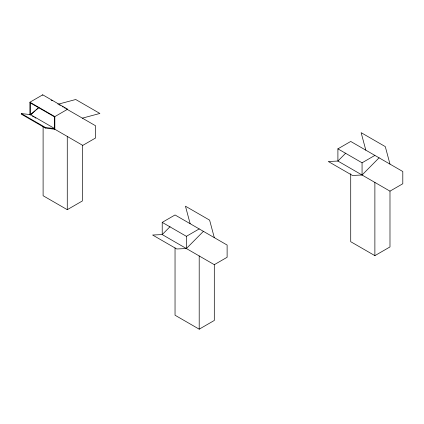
<?xml version="1.0" encoding="UTF-8"?>
<svg xmlns="http://www.w3.org/2000/svg" width="424" height="424" viewBox="0 0 424 424"><rect width="100%" height="100%" fill="white"/><g stroke="black" fill="none" stroke-linecap="round" stroke-linejoin="round"><path stroke-width="0.64" d="M21.391 113.611L45.559 127.566L54.648 128.546L30.486 114.597L21.391 113.611L21.2 114.098L45.363 128.048L54.834 129.251L54.834 116.611L29.913 102.221L29.913 114.867M30.29 115.084L30.486 114.597M45.363 128.048L45.559 127.566M54.458 129.034L54.458 116.393M170.04 226.686L162.222 234.583L152.619 235.023L176.782 248.978L186.385 248.533L203.398 231.35M345.719 153.159L337.901 161.056L328.298 161.502L352.461 175.451L362.064 175.006L379.077 157.823M30.29 114.856L38.865 107.378M30.777 114.66L35.166 110.828M36.146 109.975L38.584 107.85M29.913 102.221L42.729 94.822L67.649 109.212L67.649 109.646M54.834 116.611L67.649 109.212M43.105 126.442L43.105 195.729L67.268 209.679L82.373 200.96L82.373 145.178L82.749 145.395L95.564 137.996L95.564 125.764L66.515 108.995M214.306 264.677L162.222 234.583L162.222 222.372L175.038 214.973L227.121 245.046L227.121 257.278L214.306 264.677L214.306 320.459L199.201 329.178L175.038 315.223L175.038 247.918M162.222 222.372L186.385 236.327L199.201 228.928M389.985 191.15L337.901 161.056L337.901 148.851L350.717 141.452L402.8 171.519L402.8 183.751L389.985 191.15L389.985 246.932L374.88 255.651L350.717 241.701L350.717 173.734M337.901 148.851L362.064 162.8L374.88 155.401M58.835 104.028L75.716 99.508L99.879 113.457L82.373 118.148M51.119 100.101L52.237 100.748M57.828 103.981L58.21 104.198M59.153 104.744L60.288 105.396M62.143 106.466L63.266 107.118M64.252 107.685L65.381 108.337M30.29 102.878L54.458 116.828M32.489 116.197L33.618 116.844M34.742 117.496L35.865 118.142M53.784 128.647L67.649 136.65M82.749 145.395L67.268 136.433L67.268 209.679M389.985 164.12L385.294 146.614L361.131 132.664L365.822 150.17M214.306 237.647L209.615 220.141L185.452 206.191L190.143 223.697M374.88 182.405L374.88 255.651M362.064 162.8L362.064 175.006M199.201 255.932L199.201 329.178M186.385 236.327L186.385 248.533M42.729 94.822L42.729 95.257M30.29 102.438L30.29 114.575"/></g></svg>
